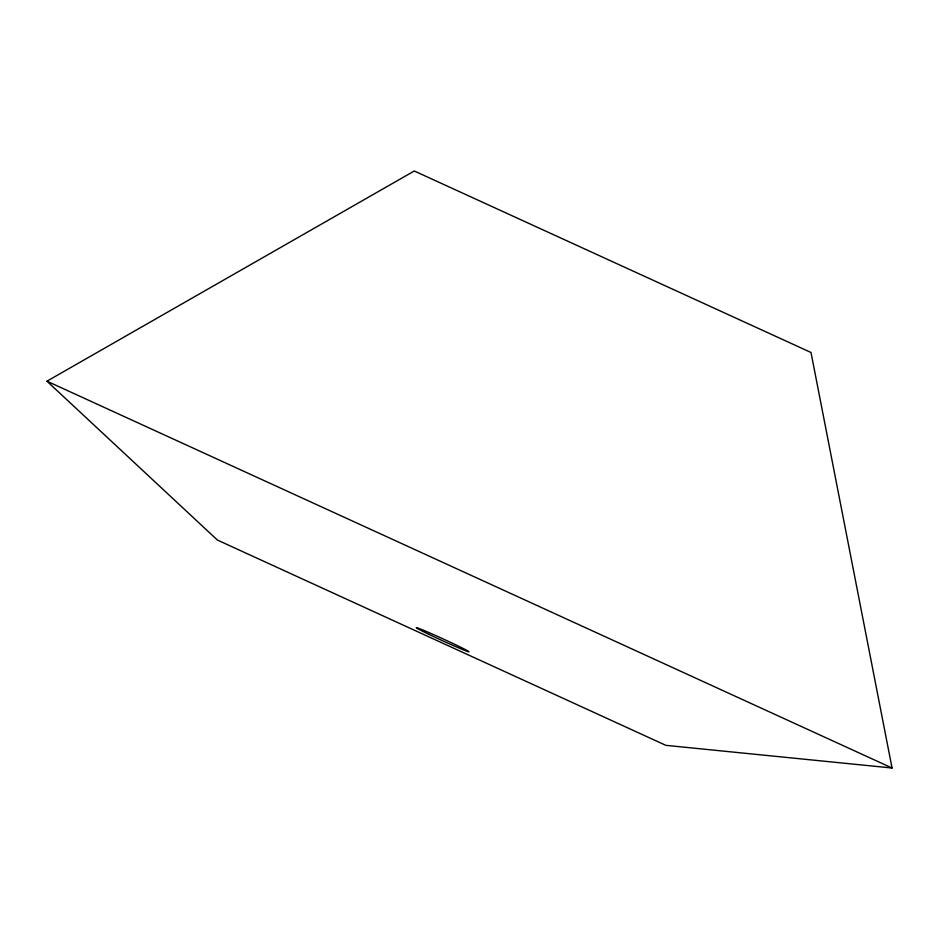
<?xml version="1.0" encoding="UTF-8"?>
<svg xmlns="http://www.w3.org/2000/svg" width="939" height="939" viewBox="0 0 939 939"><rect width="100%" height="100%" fill="white"/><g stroke="black" fill="none" stroke-linecap="round" stroke-linejoin="round"><path stroke-width="1.41" d="M46.95 381.187L414.275 170.992L811.003 352.477L892.05 768.008L665.868 745.343L217.379 540.042L46.95 381.187L892.05 768.008M429.123 634.435A28.78 0.939 24.6 0 0 468.925 651.783A28.78 0.939 24.6 0 0 430.238 633.144A28.78 0.939 24.6 0 0 429.123 634.435"/></g></svg>
